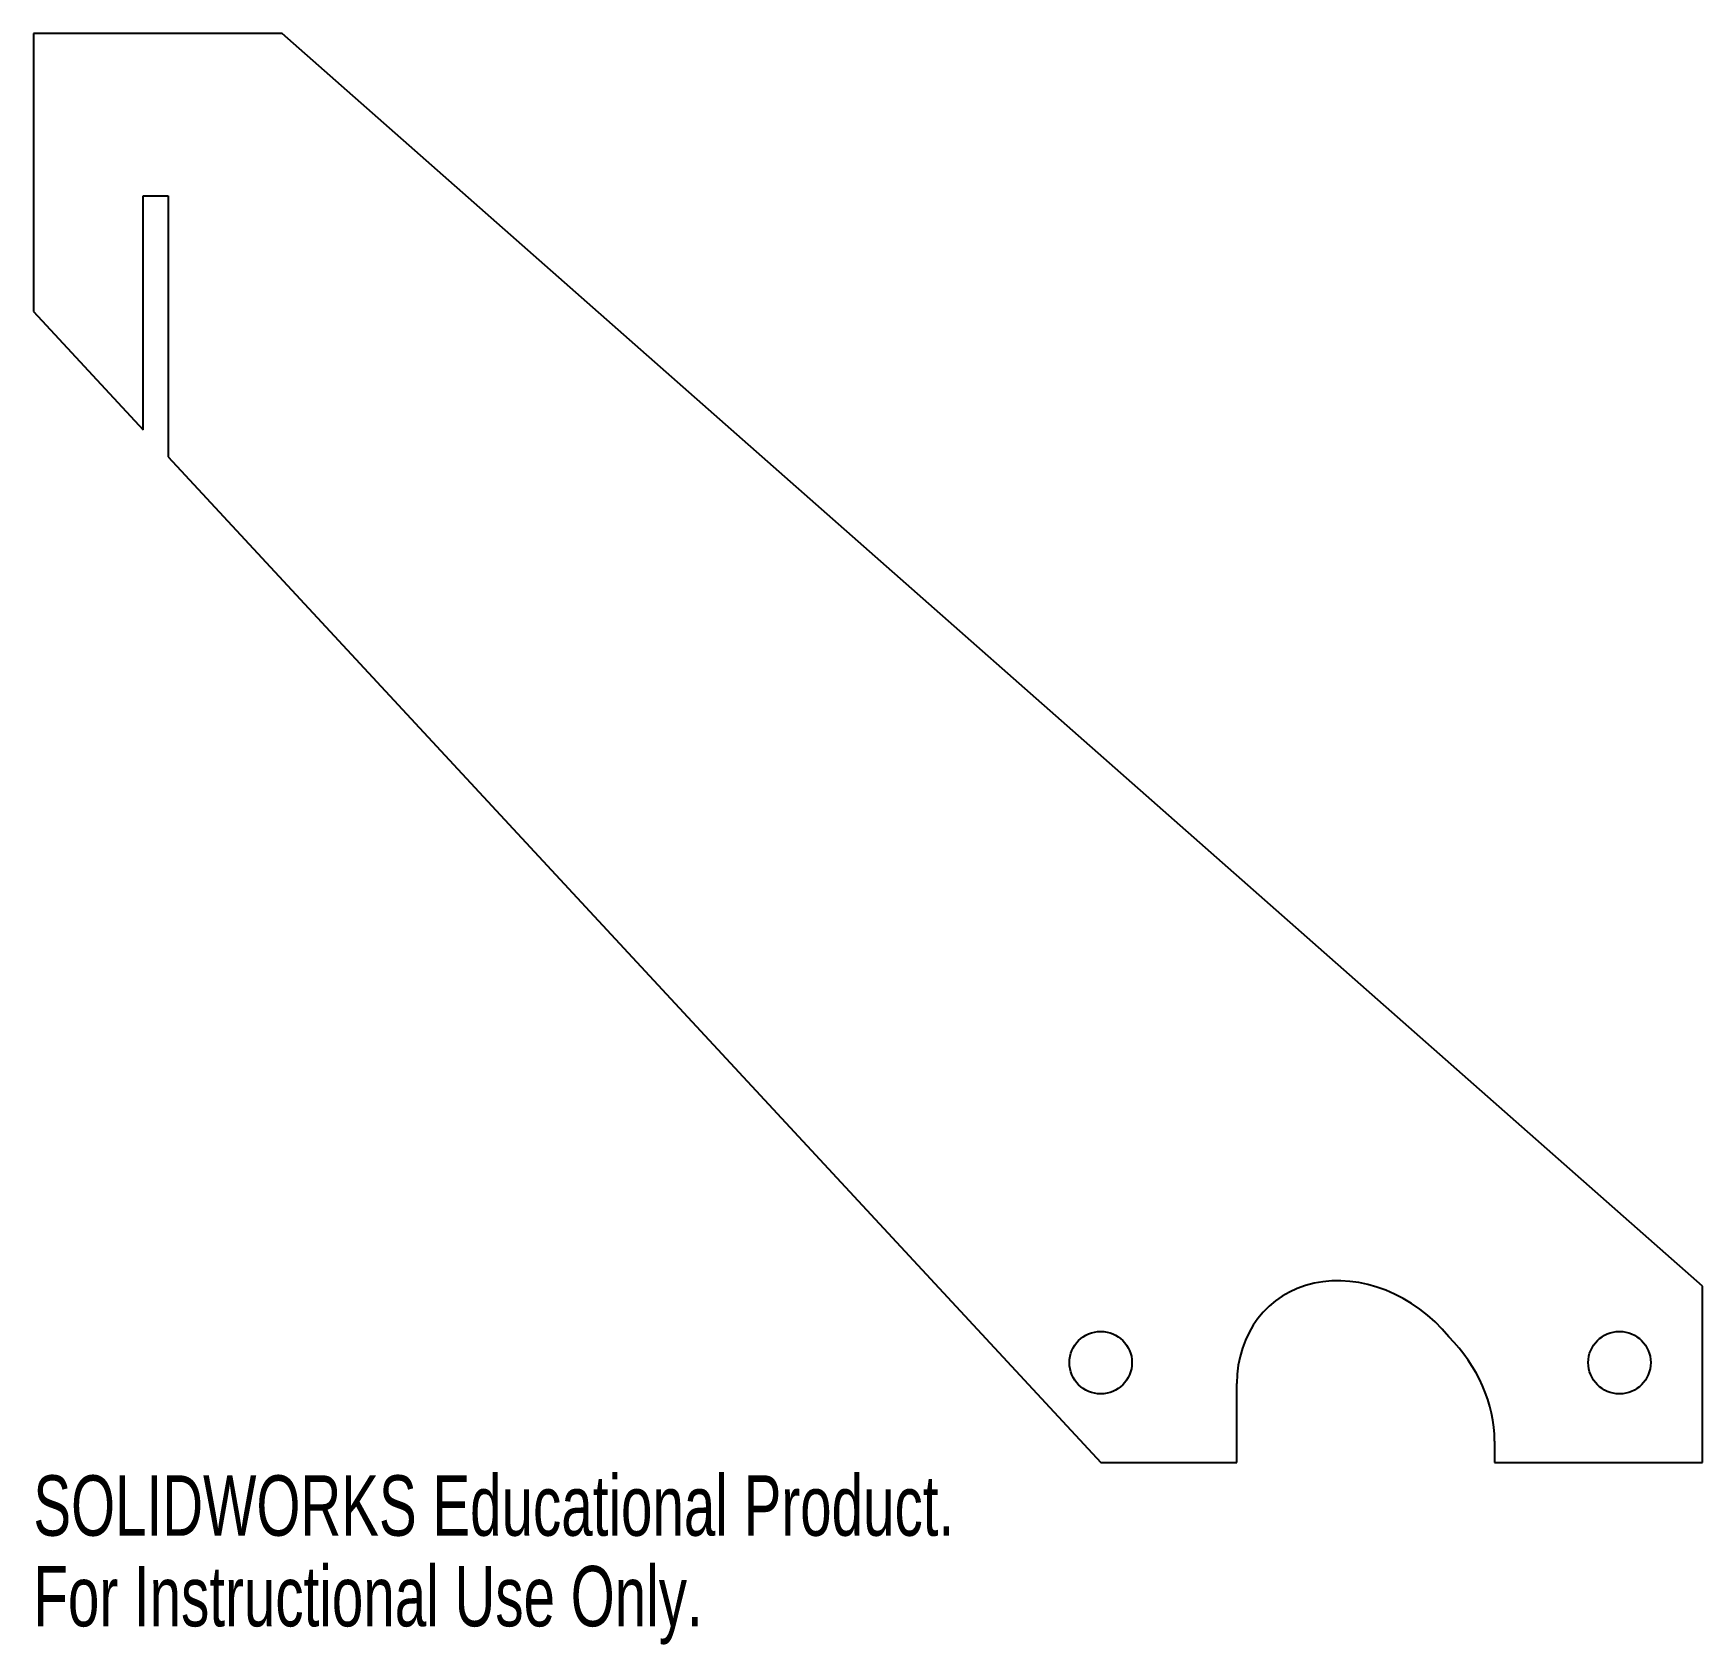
# Model space of a CAD drawing. Header units: millimetres. Extents: x -551 to -417, y -74 to 55.
import ezdxf

# ---------------------------------------------------------------- set-up
doc = ezdxf.new("R2010")
doc.units = ezdxf.units.MM
doc.styles.add('SLDTEXTSTYLE0', font='TXT', dxfattribs={"width": 0.7})

msp = doc.modelspace()

# ---------------------------------------------------------------- linework, layer by layer
at = {"color": 7, "linetype": 'Continuous', "lineweight": 25}
for p, q in [((-531.1, 55.04), (-551, 55.04)), ((-551, 55.04), (-551, 32.79)), ((-417.43, -45.2), (-531.1, 55.04)), ((-542.22, 23.32), (-542.22, 42.04)), ((-542.22, 42.04), (-540.22, 42.04)), ((-540.22, 42.04), (-540.22, 21.16)), ((-551, 32.79), (-542.22, 23.32)), ((-540.22, 21.16), (-465.59, -59.32)), ((-417.43, -59.32), (-417.43, -45.2)), ((-454.69, -59.32), (-454.69, -52.99)), ((-434.08, -57.61), (-434.08, -59.32)), ((-465.59, -59.32), (-454.69, -59.32)), ((-434.08, -59.32), (-417.43, -59.32))]:
    msp.add_line(p, q, dxfattribs=at)
for centre in [(-465.59, -51.32), (-424.08, -51.32)]:
    msp.add_circle(centre, 2.5, dxfattribs=at)
for centre, start_param, end_param in [((-444.83, -54.81), 4.650739, 7.025678), ((-443.94, -55.8), 3.884086, 4.774039)]:
    msp.add_ellipse(centre, major_axis=(-7.27, 8.01), ratio=0.832186, start_param=start_param, end_param=end_param, dxfattribs=at)

# ---------------------------------------------------------------- texts
at = {"color": 7, "linetype": 'Continuous', "char_height": 4.8336, "attachment_point": 1, "style": 'SLDTEXTSTYLE0'}
for s, insert in [('SOLIDWORKS Educational Product.', (-551, -60.34)), ('For Instructional Use Only.', (-551, -67.59))]:
    msp.add_mtext(s, dxfattribs=dict(at, insert=insert))

doc.saveas('drawing.dxf')
